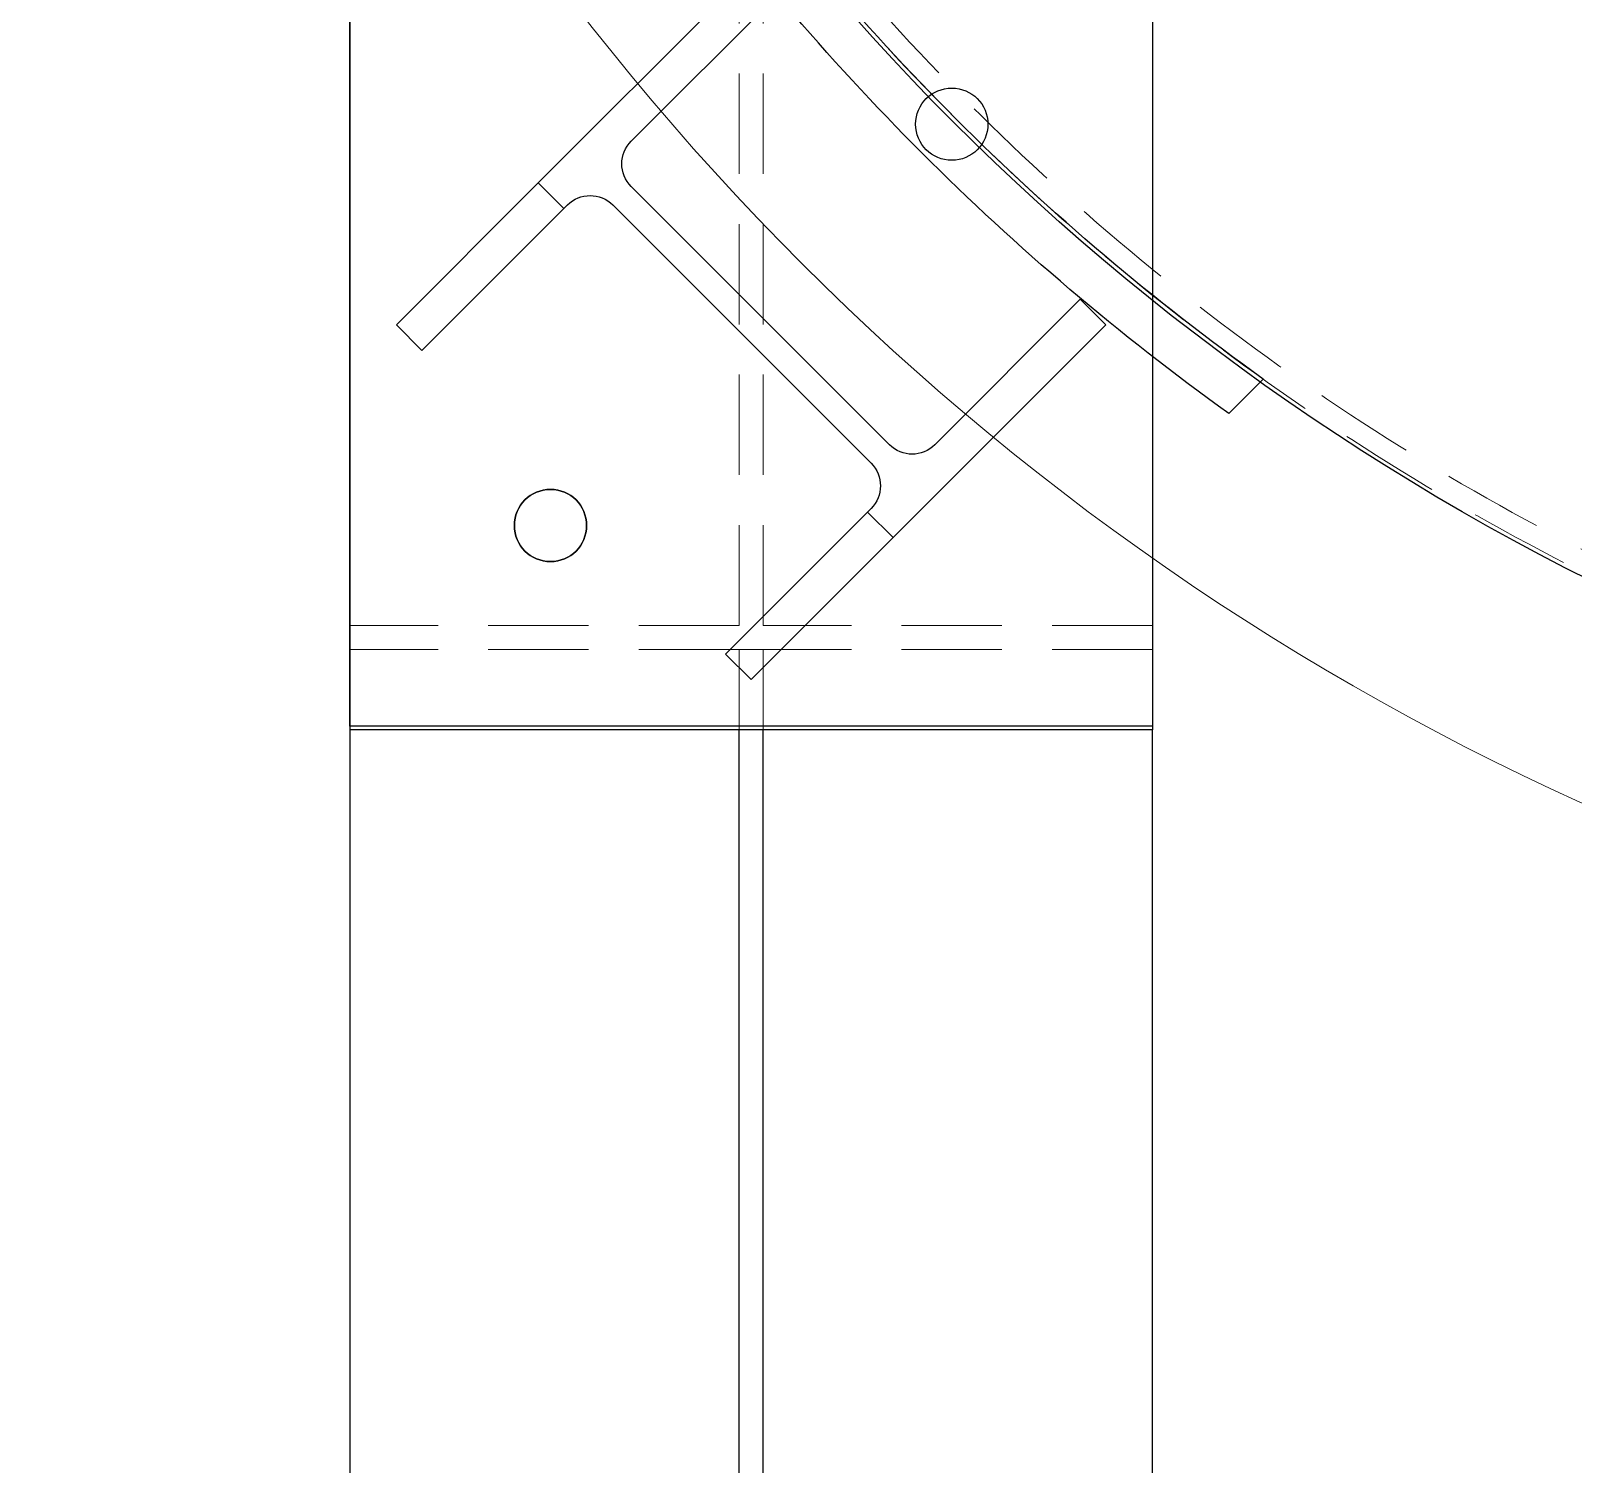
# Model space of a CAD drawing. Header units: millimetres. Extents: x -46397 to 283259, y -8690 to 23983.
# Drawn here: x 2754.8 to 3139.2, y 104.3 to 461.5 of the extents above; entities that cross this region are included whole.
import ezdxf

# ---------------------------------------------------------------- set-up
doc = ezdxf.new("R2010")
doc.units = ezdxf.units.MM
doc.linetypes.add('HIDDEN', pattern=[0.375, 0.25, -0.125])
doc.linetypes.add('HIDDENX2', pattern=[0.75, 0.5, -0.25])
doc.layers.add('CHUAN NET KHUAT', color=4, linetype='HIDDEN', lineweight=0)
doc.layers.add('DUONGCHINH', color=7, linetype='Continuous', lineweight=25)

# ---------------------------------------------------------------- blocks, each defined once
blk = doc.blocks.new('A$Cd0a137ae')
at = {"color": 3, "linetype": 'HIDDENX2', "lineweight": 0, "ltscale": 50}
for radius in [605, 600, 600]:
    blk.add_circle((0, 2.33), radius, dxfattribs=at)
at = {"layer": 'DUONGCHINH', "color": 2}
blk.add_circle((0, 2.33), 606, dxfattribs=at)
blk = doc.blocks.new('A$C87972526')
at = {"color": 5, "linetype": 'Continuous', "lineweight": 0}
blk.add_circle((0, 2.34), 656, dxfattribs=at)
blk = doc.blocks.new('SD2-3')
for centre in [(150, 419.38), (50, 319.38)]:
    blk.add_circle(centre, 9)
at = {"layer": 'CHUAN NET KHUAT', "ltscale": 100}
for p, q in [((97, 294.5), (97, 604.2)), ((103, 294.5), (103, 604.2)), ((97, 294.5), (0, 294.5)), ((200, 294.5), (103, 294.5)), ((97, 288.5), (0, 288.5)), ((103, 288.5), (97, 288.5)), ((97, 268.5), (97, 288.5)), ((200, 288.5), (103, 288.5)), ((103, 268.5), (103, 288.5))]:
    blk.add_line(p, q, dxfattribs=at)
at = {"layer": 'DUONGCHINH'}
for p, q in [((0, 1428.5), (0, 268.5)), ((200, 1428.5), (200, 268.5)), ((200, 268.5), (0, 268.5)), ((0, 268.5), (0, 0)), ((97, -33.23), (97, 268.5)), ((103, -33.23), (103, 268.5)), ((200, 0), (200, 268.5))]:
    blk.add_line(p, q, dxfattribs=at)
blk = doc.blocks.new('sd2-4')
at = {"layer": 'DUONGCHINH', "color": 8}
for p, q in [((0, 0), (0, -200)), ((200, 0), (0, 0)), ((200, -92.11), (200, 0)), ((93.64, -17.98), (100, -11.61)), ((100, -11.61), (135.36, -46.97)), ((128.99, -53.33), (93.64, -17.98)), ((135.36, -46.97), (128.99, -53.33)), ((188.39, -100), (135.36, -46.97)), ((128.99, -53.33), (129.88, -54.21)), ((129.88, -65.53), (65.53, -129.88)), ((70.12, -134.47), (134.47, -70.12)), ((145.79, -70.12), (182.02, -106.36)), ((227.63, -86.49), (219.03, -77.89)), ((11.61, -100), (17.98, -93.64)), ((17.98, -93.64), (53.33, -128.99)), ((46.97, -135.36), (11.61, -100)), ((182.02, -106.36), (188.39, -100)), ((53.33, -128.99), (46.97, -135.36)), ((54.21, -129.88), (53.33, -128.99)), ((46.97, -135.36), (100, -188.39)), ((106.36, -182.02), (70.12, -145.79)), ((100, -188.39), (106.36, -182.02)), ((0, -200), (92.05, -200)), ((77.61, -219.31), (86.21, -227.91))]:
    blk.add_line(p, q, dxfattribs=at)
blk.add_circle((50, -50), 9, dxfattribs=at)
for centre, radius, start, end in [((124.22, -59.87), 8, 315, 45), ((140.13, -75.78), 8, 45, 135), ((578.84, -579.12), 617, 125.67267, 144.32733), ((578.84, -579.12), 605, 125.48596, 144.51404), ((59.87, -124.22), 8, 225, 315), ((75.78, -140.13), 8, 135, 225)]:
    blk.add_arc(centre, radius, start, end, dxfattribs=at)

msp = doc.modelspace()

# ---------------------------------------------------------------- block references
for name, p in [('SD2-3', (2834.31, 18.85, -1.5)), ('A$C87972526', (3410.82, 865.01, -1.5)), ('A$Cd0a137ae', (3413.15, 865.01, -1.5))]:
    msp.add_blockref(name, p)
at = {"xscale": -1, "rotation": 180}
msp.add_blockref('sd2-4', (2834.31, 288.23, -1.5), dxfattribs=at)

doc.saveas('drawing.dxf')
